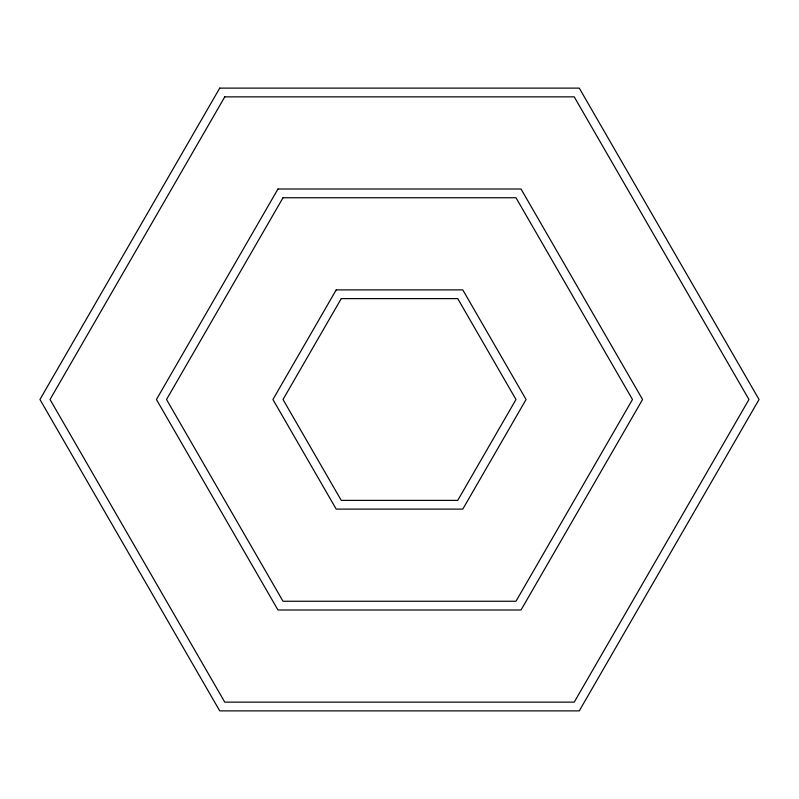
<?xml version="1.0" encoding="UTF-8"?>
<svg xmlns="http://www.w3.org/2000/svg" width="799" height="799" viewBox="0 0 799 799"><rect width="100%" height="100%" fill="white"/><g stroke="black" fill="none" stroke-linecap="round" stroke-linejoin="round"><path stroke-width="1.2" d="M219.725 88.12L39.95 399.5L219.725 710.88L579.275 710.88L759.05 399.5L579.275 88.12L219.725 88.12M224.769 96.859L50.037 399.5L224.769 702.141L574.231 702.141L748.963 399.5L574.231 96.859L224.769 96.859M277.972 189.003L156.434 399.5L277.972 609.997L521.028 609.997L642.566 399.5L521.028 189.003L277.972 189.003M283.016 197.743L166.522 399.5L283.016 601.257L515.984 601.257L632.478 399.5L515.984 197.743L283.016 197.743M336.209 289.887L272.928 399.5L336.209 509.113L462.791 509.113L526.072 399.5L462.791 289.887L336.209 289.887M341.253 298.616L283.016 399.5L341.253 500.384L457.747 500.384L515.984 399.5L457.747 298.616L341.253 298.616"/></g></svg>
